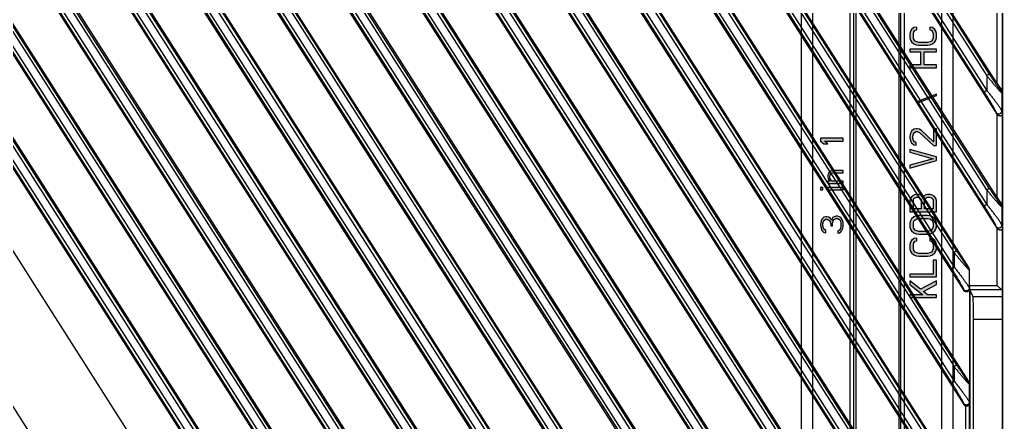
# Model space of a CAD drawing. Header units: millimetres. Extents: x 620 to 19791, y 2539 to 6969.
# Drawn here: x 16897.2 to 17027, y 4684.1 to 4737.3 of the extents above; entities that cross this region are included whole.
import ezdxf

# ---------------------------------------------------------------- set-up
doc = ezdxf.new("R2010")
doc.units = ezdxf.units.MM
doc.layers.add('02___PRT_ALL_AXES', color=7, linetype='Continuous')

# ---------------------------------------------------------------- blocks, each defined once
blk = doc.blocks.new('DTGFH')
at = {"color": 7, "linetype": 'Continuous'}
for p, q in [((9220.65, 4440.5), (9400.31, 4158.48)), ((9400.35, 4162.52), (9223.26, 4440.5)), ((9230.25, 4440.5), (9400.31, 4173.56)), ((9400.35, 4177.6), (9232.86, 4440.5)), ((9239.86, 4440.5), (9400.31, 4188.63)), ((9396.21, 4199.16), (9242.46, 4440.5)), ((9249.46, 4440.5), (9395.97, 4210.53)), ((9396.21, 4214.24), (9252.07, 4440.5)), ((9259.06, 4440.5), (9395.97, 4225.61)), ((9326.29, 4440.5), (9395.97, 4331.13)), ((9396.64, 4334.17), (9328.9, 4440.5)), ((9335.9, 4440.5), (9400.31, 4339.38)), ((9400.35, 4343.42), (9338.5, 4440.5)), ((9401.05, 4441.2), (9401.05, 4103.7)), ((9399, 4161.64), (9222.2, 4439.15)), ((9399, 4163.55), (9223.42, 4439.15)), ((9399.33, 4163.77), (9223.76, 4439.36)), ((9399, 4176.71), (9231.81, 4439.15)), ((9399, 4178.63), (9233.03, 4439.15)), ((9399.33, 4178.84), (9233.36, 4439.36)), ((9399, 4191.79), (9241.41, 4439.15)), ((9399, 4193.7), (9242.63, 4439.15)), ((9399.33, 4193.92), (9242.97, 4439.36)), ((9251.01, 4439.15), (9394.69, 4213.63)), ((9252.23, 4439.15), (9394.69, 4215.54)), ((9252.57, 4439.36), (9395.02, 4215.76)), ((9260.62, 4439.15), (9394.69, 4228.7)), ((9261.84, 4439.15), (9394.69, 4230.62)), ((9262.17, 4439.36), (9395.02, 4230.83)), ((9327.85, 4439.15), (9394.69, 4334.23)), ((9329.07, 4439.15), (9394.69, 4336.15)), ((9329.4, 4439.36), (9395.02, 4336.36)), ((9399, 4342.54), (9337.45, 4439.15)), ((9399, 4344.46), (9338.67, 4439.15)), ((9399.33, 4344.67), (9339.01, 4439.36)), ((9398.66, 4161.42), (9221.87, 4438.93)), ((9398.66, 4176.5), (9231.47, 4438.93)), ((9398.66, 4191.57), (9241.07, 4438.93)), ((9250.68, 4438.93), (9394.35, 4213.41)), ((9260.28, 4438.93), (9394.35, 4228.49)), ((9327.51, 4438.93), (9394.35, 4334.02)), ((9398.66, 4342.33), (9337.11, 4438.93)), ((9382.48, 4139.99), (9194.34, 4435.31)), ((9206.7, 4436.37), (9398.65, 4135.07)), ((9213.76, 4436.24), (9400.31, 4143.4)), ((9400.35, 4147.44), (9216.29, 4436.37)), ((9396.21, 4229.31), (9264.31, 4436.37)), ((9271.38, 4436.24), (9397.18, 4238.78)), ((9399.7, 4238.91), (9273.91, 4436.37)), ((9280.99, 4436.24), (9400.31, 4248.93)), ((9400.35, 4252.97), (9283.51, 4436.37)), ((9290.59, 4436.24), (9400.31, 4264.01)), ((9400.35, 4268.05), (9293.12, 4436.37)), ((9300.19, 4436.24), (9400.31, 4279.08)), ((9400.35, 4283.12), (9302.72, 4436.37)), ((9309.8, 4436.24), (9395.97, 4300.98)), ((9396.21, 4304.69), (9312.33, 4436.37)), ((9319.4, 4436.24), (9395.97, 4316.06)), ((9396.64, 4319.1), (9322.52, 4435.44)), ((9398.66, 4146.35), (9215.01, 4434.63)), ((9399, 4146.56), (9215.34, 4434.84)), ((9399, 4148.48), (9216.56, 4434.84)), ((9399.33, 4148.69), (9216.9, 4435.05)), ((9272.63, 4434.63), (9396.55, 4240.12)), ((9272.97, 4434.84), (9396.88, 4240.33)), ((9398.1, 4240.33), (9274.19, 4434.84)), ((9398.44, 4240.54), (9274.52, 4435.05)), ((9398.66, 4251.87), (9282.24, 4434.63)), ((9399, 4252.09), (9282.57, 4434.84)), ((9399, 4254), (9283.79, 4434.84)), ((9399.33, 4254.22), (9284.13, 4435.05)), ((9398.66, 4266.95), (9291.84, 4434.63)), ((9399, 4267.16), (9292.18, 4434.84)), ((9399, 4269.08), (9293.4, 4434.84)), ((9399.33, 4269.29), (9293.73, 4435.05)), ((9398.66, 4282.02), (9301.44, 4434.63)), ((9399, 4282.24), (9301.78, 4434.84)), ((9399, 4284.16), (9303, 4434.84)), ((9399.33, 4284.37), (9303.34, 4435.05)), ((9311.05, 4434.63), (9394.35, 4303.86)), ((9311.38, 4434.84), (9394.69, 4304.08)), ((9312.6, 4434.84), (9394.69, 4306)), ((9312.94, 4435.05), (9395.02, 4306.21)), ((9320.65, 4434.63), (9394.35, 4318.94)), ((9320.99, 4434.84), (9394.69, 4319.15)), ((9322.21, 4434.84), (9394.69, 4321.07)), ((9322.54, 4435.05), (9395.02, 4321.28)), ((9398.66, 4357.4), (9365.28, 4409.8)), ((9365.31, 4409.4), (9400.31, 4354.46)), ((9399, 4357.62), (9365.62, 4410.01)), ((9367.57, 4408.86), (9399, 4359.53)), ((9367.91, 4409.07), (9399.33, 4359.75)), ((9400.35, 4358.5), (9368.29, 4408.83)), ((9400.35, 4358.5), (9400.35, 4369.49)), ((9399.33, 4359.75), (9399, 4359.53)), ((9399, 4359.53), (9399, 4357.62)), ((9398.66, 4357.4), (9399, 4357.62)), ((9401.04, 4357.51), (9400.93, 4357.48)), ((9400.99, 4357.27), (9401.05, 4357.29)), ((9400.99, 4357.27), (9400.99, 4354.88)), ((9401.05, 4354.67), (9400.99, 4354.88)), ((9400.31, 4354.46), (9400.25, 4354.66)), ((9400.35, 4343.42), (9400.35, 4354.41)), ((9399, 4344.46), (9399.33, 4344.67)), ((9399, 4344.46), (9399, 4342.54)), ((9398.66, 4342.33), (9399, 4342.54)), ((9401.04, 4342.44), (9400.93, 4342.41)), ((9401.05, 4342.21), (9400.99, 4342.19)), ((9400.99, 4342.19), (9400.99, 4339.8)), ((9400.31, 4339.38), (9400.25, 4339.59)), ((9400.35, 4331.78), (9400.35, 4339.34)), ((9401.05, 4339.6), (9400.99, 4339.8)), ((9395.02, 4336.36), (9394.69, 4336.15)), ((9394.69, 4336.15), (9394.69, 4334.23)), ((9394.69, 4334.23), (9394.35, 4334.02)), ((9396.62, 4334.1), (9396.64, 4334.17)), ((9396.69, 4333.89), (9396.7, 4333.96)), ((9396.7, 4331.78), (9396.7, 4333.96)), ((9396.69, 4333.89), (9396.69, 4331.47)), ((9396.69, 4331.47), (9396.7, 4331.35)), ((9396.7, 4331.78), (9400.35, 4331.78)), ((9396.7, 4331.35), (9396.7, 4331.3)), ((9395.95, 4331.25), (9395.97, 4331.13)), ((9396.7, 4331.3), (9396.7, 4318.88)), ((9396.71, 4331.28), (9401.01, 4331.28)), ((9397.18, 4330.35), (9396.71, 4331.28)), ((9396.8, 4291.8), (9396.8, 4331.1)), ((9397.18, 4330.35), (9401.05, 4330.35)), ((9397.25, 4327.35), (9401.05, 4327.35)), ((9397.25, 4295.55), (9397.25, 4327.35)), ((9395.02, 4321.28), (9394.69, 4321.07)), ((9394.69, 4321.07), (9394.69, 4319.15)), ((9394.69, 4319.15), (9394.35, 4318.94)), ((9396.62, 4319.03), (9396.64, 4319.1)), ((9396.69, 4318.81), (9396.7, 4318.88)), ((9396.69, 4318.81), (9396.69, 4316.39)), ((9395.95, 4316.18), (9395.97, 4316.06)), ((9396.21, 4304.69), (9396.21, 4315.88)), ((9396.69, 4316.39), (9396.71, 4316.18)), ((9396.71, 4303.86), (9396.71, 4316.18))]:
    blk.add_line(p, q, dxfattribs=at)
for centre, radius, start, end in [((9400.59, 4357.27), 0.402, 0.1282, 32.3718), ((9400.59, 4342.19), 0.402, 0.1282, 32.3718), ((9396.29, 4333.89), 0.396, 0.208, 32.9741), ((9396.29, 4318.81), 0.396, 0.208, 32.9741)]:
    blk.add_arc(centre, radius, start, end, dxfattribs=at)
for centre, major_axis, ratio, start_param, end_param in [((9400.35, 4358.61), (-0.7, 1.1), 0.046753, -4.638574, -3.259594), ((9400.65, 4354.68), (-0.117, 0.402), 0.954439, -4.415997, -4.276035), ((9400.35, 4343.54), (-0.7, 1.1), 0.046753, -4.638574, -3.259594), ((9400.65, 4339.61), (-0.117, 0.402), 0.954439, -4.415997, -4.276035), ((9396.3, 4333.95), (0.085, 0.394), 0.992337, -1.357318, -0.787827), ((9396.71, 4331.78), (0, 0.5), 0.026186, -4.712389, -3.193953), ((9397.17, 4327.35), (0, 3), 0.026186, -1.570796, -0.05236), ((9400.35, 4331.26), (0.7, 0), 0.052408, 0, 0.329), ((9396.3, 4318.88), (0.085, 0.394), 0.992337, -1.357318, -0.787827), ((9396.3, 4316.28), (-0.052, 0.405), 0.97951, -4.264838, -3.490965)]:
    blk.add_ellipse(centre, major_axis=major_axis, ratio=ratio, start_param=start_param, end_param=end_param, dxfattribs=at)
for points, knots in [([(9399, 4359.53), (9399.1, 4359.41), (9399.25, 4359.22), (9399.45, 4358.97), (9399.6, 4358.79), (9399.75, 4358.61), (9399.9, 4358.43), (9400.04, 4358.26), (9400.19, 4358.09), (9400.32, 4357.93), (9400.46, 4357.78), (9400.56, 4357.66), (9400.65, 4357.57), (9400.7, 4357.51), (9400.76, 4357.46), (9400.81, 4357.41), (9400.85, 4357.37), (9400.89, 4357.33), (9400.92, 4357.31), (9400.94, 4357.29), (9400.95, 4357.28), (9400.96, 4357.27), (9400.97, 4357.27), (9400.98, 4357.27), (9400.99, 4357.27), (9400.99, 4357.27)], [0, 0, 0, 0, 0.159125, 0.238223, 0.316727, 0.394381, 0.470878, 0.545834, 0.61877, 0.689065, 0.755896, 0.818173, 0.847169, 0.874456, 0.899785, 0.922889, 0.943475, 0.96125, 0.975933, 0.982041, 0.987297, 0.991693, 0.995234, 0.997964, 1, 1, 1, 1]), ([(9399.33, 4359.75), (9399.41, 4359.63), (9399.52, 4359.45), (9399.68, 4359.21), (9399.79, 4359.04), (9399.91, 4358.86), (9400.02, 4358.69), (9400.14, 4358.52), (9400.25, 4358.35), (9400.36, 4358.2), (9400.47, 4358.04), (9400.55, 4357.92), (9400.62, 4357.83), (9400.67, 4357.76), (9400.72, 4357.7), (9400.76, 4357.65), (9400.8, 4357.6), (9400.83, 4357.56), (9400.85, 4357.54), (9400.87, 4357.52), (9400.88, 4357.51), (9400.89, 4357.5), (9400.9, 4357.49), (9400.91, 4357.49), (9400.92, 4357.48), (9400.92, 4357.48), (9400.93, 4357.48), (9400.93, 4357.48)], [0, 0, 0, 0, 0.153079, 0.229318, 0.305164, 0.380451, 0.454965, 0.528436, 0.600519, 0.670738, 0.738434, 0.802663, 0.833068, 0.862042, 0.889307, 0.914531, 0.937321, 0.957232, 0.96596, 0.973791, 0.980669, 0.986547, 0.991394, 0.995199, 0.996723, 0.998012, 1, 1, 1, 1]), ([(9400.25, 4354.66), (9400.25, 4354.67), (9400.25, 4354.68), (9400.24, 4354.71), (9400.22, 4354.75), (9400.2, 4354.81), (9400.17, 4354.87), (9400.13, 4354.93), (9400.08, 4355.03), (9400.01, 4355.16), (9399.92, 4355.33), (9399.82, 4355.5), (9399.72, 4355.68), (9399.61, 4355.86), (9399.5, 4356.05), (9399.34, 4356.31), (9399.15, 4356.63), (9398.91, 4357.01), (9398.74, 4357.27), (9398.66, 4357.4)], [0, 0, 0, 0, 0.005901, 0.012735, 0.028952, 0.048163, 0.069902, 0.093761, 0.1194, 0.174923, 0.234768, 0.297789, 0.363198, 0.430435, 0.499095, 0.568871, 0.710853, 0.85493, 1, 1, 1, 1]), ([(9400.99, 4354.88), (9400.99, 4354.88), (9400.98, 4354.89), (9400.97, 4354.92), (9400.95, 4354.96), (9400.92, 4355.01), (9400.89, 4355.06), (9400.85, 4355.12), (9400.79, 4355.22), (9400.71, 4355.34), (9400.6, 4355.5), (9400.48, 4355.67), (9400.35, 4355.85), (9400.21, 4356.04), (9400.07, 4356.23), (9399.88, 4356.49), (9399.62, 4356.82), (9399.31, 4357.22), (9399.1, 4357.48), (9399, 4357.62)], [0, 0, 0, 0, 0.00509, 0.010986, 0.025069, 0.041978, 0.061422, 0.083117, 0.106791, 0.15915, 0.216898, 0.278823, 0.34401, 0.411766, 0.481566, 0.552988, 0.699417, 0.848964, 1, 1, 1, 1]), ([(9401.05, 4357.52), (9401.05, 4357.51), (9401.05, 4357.51), (9401.05, 4357.51), (9401.05, 4357.51), (9401.05, 4357.51), (9401.04, 4357.51), (9401.04, 4357.51), (9401.04, 4357.51), (9401.04, 4357.51), (9401.04, 4357.51)], [0, 0, 0, 0, 0.134296, 0.239838, 0.325336, 0.408088, 0.50825, 0.637794, 0.80127, 1, 1, 1, 1]), ([(9400.25, 4354.66), (9400.27, 4354.65), (9400.29, 4354.61), (9400.34, 4354.57), (9400.39, 4354.54), (9400.45, 4354.51), (9400.51, 4354.5), (9400.57, 4354.49), (9400.64, 4354.5), (9400.7, 4354.51), (9400.76, 4354.53), (9400.81, 4354.56), (9400.86, 4354.6), (9400.91, 4354.65), (9400.94, 4354.7), (9400.97, 4354.76), (9400.98, 4354.82), (9400.99, 4354.86), (9400.99, 4354.88)], [0, 0, 0, 0, 0.061114, 0.122614, 0.184534, 0.246921, 0.309743, 0.372937, 0.436398, 0.5, 0.563602, 0.627063, 0.690257, 0.753079, 0.815466, 0.877386, 0.938886, 1, 1, 1, 1]), ([(9400.35, 4354.41), (9400.36, 4354.39), (9400.4, 4354.36), (9400.46, 4354.32), (9400.52, 4354.28), (9400.58, 4354.26), (9400.65, 4354.25), (9400.71, 4354.24), (9400.77, 4354.24), (9400.83, 4354.24), (9400.87, 4354.25), (9400.9, 4354.26), (9400.93, 4354.26), (9400.95, 4354.27), (9400.98, 4354.28), (9400.99, 4354.28), (9401, 4354.28), (9401.02, 4354.29), (9401.03, 4354.29), (9401.03, 4354.28), (9401.04, 4354.28), (9401.05, 4354.27), (9401.05, 4354.26), (9401.05, 4354.25), (9401.05, 4354.24)], [0, 0, 0, 0, 0.092092, 0.18383, 0.274482, 0.363041, 0.448376, 0.529457, 0.605459, 0.675766, 0.739913, 0.769539, 0.797439, 0.847676, 0.869774, 0.889641, 0.907107, 0.922074, 0.934647, 0.945489, 0.956057, 0.968087, 0.982675, 1, 1, 1, 1]), ([(9400.99, 4342.19), (9400.99, 4342.19), (9400.98, 4342.19), (9400.97, 4342.19), (9400.96, 4342.2), (9400.95, 4342.21), (9400.94, 4342.22), (9400.92, 4342.23), (9400.89, 4342.26), (9400.85, 4342.29), (9400.81, 4342.33), (9400.76, 4342.38), (9400.7, 4342.44), (9400.65, 4342.5), (9400.56, 4342.59), (9400.46, 4342.7), (9400.32, 4342.85), (9400.19, 4343.01), (9400.04, 4343.18), (9399.9, 4343.35), (9399.75, 4343.53), (9399.6, 4343.71), (9399.45, 4343.9), (9399.25, 4344.14), (9399.1, 4344.33), (9399, 4344.46)], [0, 0, 0, 0, 0.002036, 0.004765, 0.008306, 0.012701, 0.017956, 0.024063, 0.038745, 0.05652, 0.077106, 0.100208, 0.125538, 0.152825, 0.181822, 0.244102, 0.310933, 0.381227, 0.454167, 0.529124, 0.605619, 0.683271, 0.76177, 0.840872, 1, 1, 1, 1]), ([(9400.93, 4342.41), (9400.93, 4342.41), (9400.92, 4342.41), (9400.92, 4342.41), (9400.91, 4342.41), (9400.9, 4342.42), (9400.89, 4342.42), (9400.88, 4342.43), (9400.87, 4342.45), (9400.85, 4342.46), (9400.83, 4342.49), (9400.8, 4342.52), (9400.76, 4342.57), (9400.72, 4342.63), (9400.67, 4342.69), (9400.62, 4342.75), (9400.55, 4342.84), (9400.47, 4342.97), (9400.36, 4343.12), (9400.25, 4343.28), (9400.14, 4343.44), (9400.02, 4343.61), (9399.91, 4343.79), (9399.79, 4343.96), (9399.68, 4344.14), (9399.52, 4344.37), (9399.41, 4344.55), (9399.33, 4344.67)], [0, 0, 0, 0, 0.001988, 0.003277, 0.004801, 0.008605, 0.013451, 0.019328, 0.026206, 0.034036, 0.042764, 0.062675, 0.085465, 0.110691, 0.137955, 0.166932, 0.197336, 0.261568, 0.329268, 0.399486, 0.471568, 0.545042, 0.619552, 0.694837, 0.77068, 0.84692, 1, 1, 1, 1]), ([(9400.25, 4339.59), (9400.25, 4339.59), (9400.25, 4339.61), (9400.24, 4339.63), (9400.22, 4339.68), (9400.2, 4339.73), (9400.17, 4339.79), (9400.13, 4339.86), (9400.08, 4339.96), (9400.01, 4340.09), (9399.92, 4340.25), (9399.82, 4340.43), (9399.72, 4340.61), (9399.61, 4340.79), (9399.5, 4340.98), (9399.34, 4341.23), (9399.15, 4341.55), (9398.91, 4341.94), (9398.74, 4342.2), (9398.66, 4342.33)], [0, 0, 0, 0, 0.005901, 0.012735, 0.028952, 0.048163, 0.069902, 0.093761, 0.1194, 0.174923, 0.234768, 0.297789, 0.363198, 0.430435, 0.499095, 0.568871, 0.710853, 0.85493, 1, 1, 1, 1]), ([(9400.99, 4339.8), (9400.99, 4339.81), (9400.98, 4339.82), (9400.97, 4339.84), (9400.95, 4339.88), (9400.92, 4339.93), (9400.89, 4339.99), (9400.85, 4340.05), (9400.79, 4340.14), (9400.71, 4340.27), (9400.6, 4340.43), (9400.48, 4340.6), (9400.35, 4340.78), (9400.21, 4340.96), (9400.07, 4341.15), (9399.88, 4341.41), (9399.62, 4341.74), (9399.31, 4342.14), (9399.1, 4342.41), (9399, 4342.54)], [0, 0, 0, 0, 0.00509, 0.010986, 0.025069, 0.041978, 0.061422, 0.083117, 0.106791, 0.15915, 0.216898, 0.278823, 0.34401, 0.411766, 0.481566, 0.552988, 0.699417, 0.848964, 1, 1, 1, 1]), ([(9401.05, 4342.44), (9401.05, 4342.44), (9401.05, 4342.44), (9401.05, 4342.44), (9401.05, 4342.43), (9401.05, 4342.43), (9401.04, 4342.43), (9401.04, 4342.43), (9401.04, 4342.44), (9401.04, 4342.44), (9401.04, 4342.44)], [0, 0, 0, 0, 0.134296, 0.239838, 0.325336, 0.408088, 0.50825, 0.637794, 0.80127, 1, 1, 1, 1]), ([(9400.25, 4339.59), (9400.27, 4339.57), (9400.29, 4339.54), (9400.34, 4339.5), (9400.39, 4339.46), (9400.45, 4339.44), (9400.51, 4339.42), (9400.57, 4339.42), (9400.64, 4339.42), (9400.7, 4339.43), (9400.76, 4339.46), (9400.81, 4339.49), (9400.86, 4339.53), (9400.91, 4339.57), (9400.94, 4339.62), (9400.97, 4339.68), (9400.98, 4339.74), (9400.99, 4339.78), (9400.99, 4339.8)], [0, 0, 0, 0, 0.061114, 0.122614, 0.184534, 0.246921, 0.309743, 0.372937, 0.436398, 0.5, 0.563602, 0.627063, 0.690257, 0.753079, 0.815466, 0.877386, 0.938886, 1, 1, 1, 1]), ([(9400.35, 4339.34), (9400.36, 4339.32), (9400.4, 4339.28), (9400.46, 4339.24), (9400.52, 4339.21), (9400.58, 4339.19), (9400.65, 4339.17), (9400.71, 4339.16), (9400.77, 4339.16), (9400.83, 4339.17), (9400.87, 4339.17), (9400.9, 4339.18), (9400.93, 4339.19), (9400.95, 4339.19), (9400.98, 4339.2), (9400.99, 4339.21), (9401, 4339.21), (9401.02, 4339.21), (9401.03, 4339.21), (9401.03, 4339.21), (9401.04, 4339.2), (9401.05, 4339.19), (9401.05, 4339.18), (9401.05, 4339.17), (9401.05, 4339.17)], [0, 0, 0, 0, 0.092092, 0.18383, 0.274482, 0.363041, 0.448376, 0.529457, 0.605459, 0.675766, 0.739913, 0.769539, 0.797439, 0.847676, 0.869774, 0.889641, 0.907107, 0.922074, 0.934647, 0.945489, 0.956057, 0.968087, 0.982675, 1, 1, 1, 1]), ([(9394.69, 4336.15), (9394.79, 4336.02), (9395, 4335.76), (9395.26, 4335.44), (9395.46, 4335.19), (9395.61, 4335.01), (9395.76, 4334.83), (9395.91, 4334.66), (9396.03, 4334.53), (9396.12, 4334.42), (9396.19, 4334.35), (9396.26, 4334.27), (9396.32, 4334.21), (9396.38, 4334.14), (9396.43, 4334.09), (9396.49, 4334.03), (9396.53, 4333.99), (9396.57, 4333.95), (9396.61, 4333.92), (9396.63, 4333.91), (9396.64, 4333.9), (9396.65, 4333.89), (9396.66, 4333.88), (9396.67, 4333.88), (9396.68, 4333.88), (9396.68, 4333.88), (9396.68, 4333.88), (9396.69, 4333.88), (9396.69, 4333.89), (9396.69, 4333.89)], [0, 0, 0, 0, 0.163599, 0.325517, 0.405208, 0.483611, 0.560291, 0.634699, 0.706102, 0.740385, 0.773533, 0.805367, 0.835691, 0.864271, 0.890851, 0.915138, 0.936821, 0.955575, 0.97109, 0.977548, 0.983108, 0.987753, 0.991491, 0.994362, 0.995508, 0.996494, 0.997369, 0.998198, 1, 1, 1, 1]), ([(9395.02, 4336.36), (9395.1, 4336.24), (9395.22, 4336.05), (9395.38, 4335.81), (9395.5, 4335.63), (9395.61, 4335.45), (9395.73, 4335.27), (9395.85, 4335.1), (9395.97, 4334.93), (9396.06, 4334.79), (9396.14, 4334.69), (9396.19, 4334.61), (9396.24, 4334.54), (9396.3, 4334.47), (9396.35, 4334.4), (9396.39, 4334.34), (9396.44, 4334.28), (9396.48, 4334.23), (9396.52, 4334.18), (9396.55, 4334.15), (9396.57, 4334.13), (9396.58, 4334.12), (9396.59, 4334.11), (9396.6, 4334.1), (9396.61, 4334.1), (9396.61, 4334.1), (9396.62, 4334.1), (9396.62, 4334.1), (9396.62, 4334.1), (9396.62, 4334.1), (9396.62, 4334.1), (9396.62, 4334.1)], [0, 0, 0, 0, 0.15694, 0.235083, 0.312792, 0.389889, 0.466133, 0.541222, 0.614757, 0.686184, 0.720877, 0.754726, 0.78758, 0.819246, 0.849499, 0.878053, 0.90457, 0.928641, 0.949798, 0.96753, 0.974953, 0.981338, 0.986644, 0.990849, 0.993984, 0.99519, 0.9962, 0.997085, 0.997946, 0.99889, 1, 1, 1, 1]), ([(9394.35, 4334.02), (9394.44, 4333.88), (9394.6, 4333.62), (9394.81, 4333.28), (9394.97, 4333.02), (9395.09, 4332.82), (9395.21, 4332.63), (9395.32, 4332.44), (9395.43, 4332.25), (9395.54, 4332.07), (9395.64, 4331.89), (9395.71, 4331.75), (9395.77, 4331.64), (9395.81, 4331.57), (9395.85, 4331.5), (9395.88, 4331.43), (9395.91, 4331.38), (9395.93, 4331.33), (9395.94, 4331.3), (9395.94, 4331.28), (9395.95, 4331.27), (9395.95, 4331.26), (9395.95, 4331.25)], [0, 0, 0, 0, 0.147854, 0.294636, 0.367264, 0.439153, 0.510088, 0.579799, 0.647935, 0.714028, 0.777425, 0.83718, 0.86528, 0.891898, 0.916748, 0.939475, 0.959663, 0.976821, 0.984101, 0.990427, 0.995741, 1, 1, 1, 1]), ([(9394.69, 4334.23), (9394.8, 4334.09), (9395.01, 4333.82), (9395.28, 4333.47), (9395.49, 4333.2), (9395.64, 4333), (9395.79, 4332.8), (9395.94, 4332.61), (9396.07, 4332.42), (9396.2, 4332.23), (9396.33, 4332.06), (9396.42, 4331.93), (9396.49, 4331.82), (9396.53, 4331.75), (9396.57, 4331.69), (9396.61, 4331.63), (9396.64, 4331.58), (9396.66, 4331.54), (9396.67, 4331.51), (9396.68, 4331.49), (9396.68, 4331.48), (9396.69, 4331.47), (9396.69, 4331.47)], [0, 0, 0, 0, 0.154445, 0.30727, 0.382534, 0.456692, 0.529432, 0.600377, 0.669045, 0.734822, 0.796897, 0.854183, 0.880595, 0.905226, 0.927827, 0.94811, 0.965769, 0.980485, 0.986646, 0.991965, 0.996419, 1, 1, 1, 1]), ([(9396.69, 4331.47), (9396.69, 4331.44), (9396.68, 4331.4), (9396.67, 4331.34), (9396.64, 4331.28), (9396.61, 4331.23), (9396.56, 4331.18), (9396.51, 4331.14), (9396.46, 4331.11), (9396.4, 4331.09), (9396.34, 4331.08), (9396.27, 4331.07), (9396.21, 4331.08), (9396.15, 4331.1), (9396.09, 4331.12), (9396.04, 4331.16), (9395.99, 4331.2), (9395.96, 4331.23), (9395.95, 4331.25)], [0, 0, 0, 0, 0.061771, 0.123674, 0.185724, 0.247974, 0.310429, 0.373081, 0.435901, 0.498841, 0.561846, 0.62485, 0.687789, 0.750605, 0.813254, 0.8757, 0.937956, 1, 1, 1, 1]), ([(9400.35, 4331.78), (9400.38, 4331.75), (9400.45, 4331.69), (9400.54, 4331.61), (9400.63, 4331.54), (9400.73, 4331.46), (9400.8, 4331.41), (9400.85, 4331.36), (9400.89, 4331.34), (9400.93, 4331.31), (9400.95, 4331.3), (9400.97, 4331.29), (9400.99, 4331.28), (9401, 4331.28), (9401.01, 4331.28), (9401.01, 4331.28)], [0, 0, 0, 0, 0.15268, 0.303625, 0.450751, 0.591571, 0.722639, 0.783067, 0.839077, 0.889751, 0.934068, 0.953529, 0.971042, 0.986537, 1, 1, 1, 1]), ([(9396.7, 4331.3), (9396.7, 4331.29), (9396.69, 4331.27), (9396.69, 4331.24), (9396.68, 4331.21), (9396.67, 4331.18), (9396.65, 4331.16), (9396.64, 4331.13), (9396.62, 4331.1), (9396.59, 4331.07), (9396.56, 4331.04), (9396.51, 4331), (9396.45, 4330.97), (9396.39, 4330.96), (9396.33, 4330.95), (9396.27, 4330.95), (9396.21, 4330.96), (9396.15, 4330.98), (9396.1, 4331), (9396.05, 4331.04), (9396, 4331.08), (9395.98, 4331.12), (9395.97, 4331.13)], [0, 0, 0, 0, 0.031228, 0.062521, 0.093849, 0.125129, 0.15636, 0.187602, 0.218877, 0.25016, 0.312643, 0.375129, 0.437617, 0.500102, 0.562588, 0.625073, 0.68756, 0.750046, 0.812535, 0.875018, 0.937518, 1, 1, 1, 1]), ([(9394.69, 4321.07), (9394.79, 4320.94), (9395, 4320.68), (9395.26, 4320.37), (9395.46, 4320.12), (9395.61, 4319.94), (9395.76, 4319.76), (9395.91, 4319.59), (9396.03, 4319.45), (9396.12, 4319.34), (9396.19, 4319.27), (9396.26, 4319.2), (9396.32, 4319.13), (9396.38, 4319.07), (9396.43, 4319.01), (9396.49, 4318.96), (9396.53, 4318.91), (9396.57, 4318.87), (9396.61, 4318.85), (9396.63, 4318.83), (9396.64, 4318.82), (9396.65, 4318.81), (9396.66, 4318.81), (9396.67, 4318.81), (9396.68, 4318.81), (9396.68, 4318.81), (9396.68, 4318.81), (9396.69, 4318.81), (9396.69, 4318.81), (9396.69, 4318.81)], [0, 0, 0, 0, 0.163599, 0.325517, 0.405208, 0.483611, 0.560291, 0.634699, 0.706102, 0.740385, 0.773533, 0.805367, 0.835691, 0.864271, 0.890851, 0.915138, 0.936821, 0.955575, 0.97109, 0.977548, 0.983108, 0.987753, 0.991491, 0.994362, 0.995508, 0.996494, 0.997369, 0.998198, 1, 1, 1, 1]), ([(9395.02, 4321.28), (9395.1, 4321.16), (9395.22, 4320.98), (9395.38, 4320.73), (9395.5, 4320.55), (9395.61, 4320.37), (9395.73, 4320.2), (9395.85, 4320.02), (9395.97, 4319.86), (9396.06, 4319.72), (9396.14, 4319.61), (9396.19, 4319.54), (9396.24, 4319.46), (9396.3, 4319.39), (9396.35, 4319.32), (9396.39, 4319.26), (9396.44, 4319.2), (9396.48, 4319.15), (9396.52, 4319.11), (9396.55, 4319.07), (9396.57, 4319.05), (9396.58, 4319.04), (9396.59, 4319.03), (9396.6, 4319.02), (9396.61, 4319.02), (9396.61, 4319.02), (9396.62, 4319.02), (9396.62, 4319.02), (9396.62, 4319.02), (9396.62, 4319.02), (9396.62, 4319.03), (9396.62, 4319.03)], [0, 0, 0, 0, 0.15694, 0.235083, 0.312792, 0.389889, 0.466133, 0.541222, 0.614757, 0.686184, 0.720877, 0.754726, 0.78758, 0.819246, 0.849499, 0.878053, 0.90457, 0.928641, 0.949798, 0.96753, 0.974953, 0.981338, 0.986644, 0.990849, 0.993984, 0.99519, 0.9962, 0.997085, 0.997946, 0.99889, 1, 1, 1, 1]), ([(9394.35, 4318.94), (9394.44, 4318.81), (9394.6, 4318.54), (9394.81, 4318.21), (9394.97, 4317.94), (9395.09, 4317.75), (9395.21, 4317.55), (9395.32, 4317.36), (9395.43, 4317.18), (9395.54, 4316.99), (9395.64, 4316.82), (9395.71, 4316.68), (9395.77, 4316.57), (9395.81, 4316.49), (9395.85, 4316.42), (9395.88, 4316.36), (9395.91, 4316.3), (9395.93, 4316.26), (9395.94, 4316.23), (9395.94, 4316.21), (9395.95, 4316.19), (9395.95, 4316.18), (9395.95, 4316.18)], [0, 0, 0, 0, 0.147854, 0.294636, 0.367264, 0.439153, 0.510088, 0.579799, 0.647935, 0.714028, 0.777425, 0.83718, 0.86528, 0.891898, 0.916748, 0.939475, 0.959663, 0.976821, 0.984101, 0.990427, 0.995741, 1, 1, 1, 1]), ([(9394.69, 4319.15), (9394.8, 4319.02), (9395.01, 4318.74), (9395.28, 4318.4), (9395.49, 4318.12), (9395.64, 4317.92), (9395.79, 4317.72), (9395.94, 4317.53), (9396.07, 4317.34), (9396.2, 4317.16), (9396.33, 4316.99), (9396.42, 4316.85), (9396.49, 4316.75), (9396.53, 4316.68), (9396.57, 4316.61), (9396.61, 4316.55), (9396.64, 4316.5), (9396.66, 4316.46), (9396.67, 4316.43), (9396.68, 4316.42), (9396.68, 4316.4), (9396.69, 4316.39), (9396.69, 4316.39)], [0, 0, 0, 0, 0.154445, 0.30727, 0.382534, 0.456692, 0.529432, 0.600377, 0.669045, 0.734822, 0.796897, 0.854183, 0.880595, 0.905226, 0.927827, 0.94811, 0.965769, 0.980485, 0.986646, 0.991965, 0.996419, 1, 1, 1, 1]), ([(9396.69, 4316.39), (9396.69, 4316.37), (9396.68, 4316.33), (9396.67, 4316.27), (9396.64, 4316.21), (9396.61, 4316.15), (9396.56, 4316.11), (9396.51, 4316.07), (9396.46, 4316.04), (9396.4, 4316.01), (9396.34, 4316), (9396.27, 4316), (9396.21, 4316), (9396.15, 4316.02), (9396.09, 4316.05), (9396.04, 4316.08), (9395.99, 4316.13), (9395.96, 4316.16), (9395.95, 4316.18)], [0, 0, 0, 0, 0.061771, 0.123674, 0.185724, 0.247974, 0.310429, 0.373081, 0.435901, 0.498841, 0.561846, 0.62485, 0.687789, 0.750605, 0.813254, 0.8757, 0.937956, 1, 1, 1, 1]), ([(9396.21, 4315.88), (9396.25, 4315.87), (9396.32, 4315.87), (9396.42, 4315.88), (9396.51, 4315.9), (9396.58, 4315.95), (9396.64, 4316), (9396.68, 4316.05), (9396.71, 4316.12), (9396.71, 4316.16), (9396.71, 4316.18)], [0, 0, 0, 0, 0.160899, 0.314742, 0.456494, 0.584742, 0.700638, 0.806545, 0.905309, 1, 1, 1, 1])]:
    blk.add_open_spline(points, degree=3, knots=knots, dxfattribs=at)
blk = doc.blocks.new('*U116')
blk.add_blockref('DTGFH', (-9101.05, -4276.2))
blk = doc.blocks.new('*U117')
at = {"color": 0, "linetype": 'ByBlock', "lineweight": -2, "transparency": 16777216}
blk.add_blockref('*U116', (2400, 675), dxfattribs=at)
blk = doc.blocks.new('tugj')
at = {"color": 7, "linetype": 'Continuous', "lineweight": 25}
blk.add_line((12305.54, 4868.26), (12305.54, 5107.47), dxfattribs=at)
blk = doc.blocks.new('*U204')
blk.add_blockref('tugj', (-12530.54, -4991.11))
blk = doc.blocks.new('*U205')
at = {"color": 0, "linetype": 'ByBlock', "lineweight": -2, "transparency": 16777216}
blk.add_blockref('*U204', (0, 675), dxfattribs=at)
blk = doc.blocks.new('ryfhgjmb')
at = {"lineweight": 5, "true_color": 0xf26722}
h = blk.add_hatch(color=30, dxfattribs=at)
h.dxf.hatch_style = 1
h.paths.add_polyline_path([(6917, 3339.74), (6916.75, 3339.87), (6916.32, 3339.93), (6916.19, 3339.93), (6915.75, 3339.87), (6915.5, 3339.74), (6915.25, 3339.48), (6915.19, 3339.23), (6915.5, 3339.23), (6915.63, 3339.42), (6915.82, 3339.55), (6916.13, 3339.61), (6916.38, 3339.61), (6916.69, 3339.55), (6916.88, 3339.42), (6917, 3339.23), (6917, 3339.1), (6916.88, 3338.85), (6916.75, 3338.72), (6916.38, 3338.59), (6916.13, 3338.59), (6916.13, 3338.34), (6916.38, 3338.34), (6916.75, 3338.27), (6916.94, 3338.14), (6917.07, 3337.89), (6917.07, 3337.63), (6917, 3337.51), (6916.88, 3337.38), (6916.75, 3337.31), (6916.44, 3337.25), (6916.07, 3337.25), (6915.75, 3337.31), (6915.63, 3337.38), (6915.5, 3337.51), (6915.44, 3337.63), (6915.13, 3337.63), (6915.19, 3337.44), (6915.32, 3337.25), (6915.5, 3337.12), (6915.75, 3337), (6916, 3336.93), (6916.5, 3336.93), (6916.75, 3337), (6917, 3337.12), (6917.19, 3337.25), (6917.32, 3337.44), (6917.38, 3337.63), (6917.38, 3337.89), (6917.32, 3338.14), (6917.19, 3338.34), (6916.88, 3338.46), (6917.13, 3338.65), (6917.25, 3338.85), (6917.32, 3339.1), (6917.32, 3339.23), (6917.25, 3339.48)])
h.paths.add_polyline_path([(6921.19, 3339.93), (6920.88, 3339.93), (6920.88, 3339.61), (6921.19, 3339.61)])
h.paths.add_polyline_path([(6921.19, 3338.97), (6920.88, 3338.97), (6920.88, 3336.93), (6921.19, 3336.93)])
h.paths.add_polyline_path([(6922.13, 3338.53), (6922.32, 3338.65), (6922.57, 3338.72), (6922.82, 3338.65), (6922.94, 3338.59), (6923.07, 3338.46), (6923.13, 3338.14), (6923.13, 3336.93), (6923.44, 3336.93), (6923.44, 3338.14), (6923.38, 3338.46), (6923.32, 3338.65), (6923.19, 3338.78), (6923, 3338.91), (6922.82, 3338.97), (6922.57, 3338.97), (6922.32, 3338.91), (6922.13, 3338.78), (6922, 3338.65), (6922, 3338.97), (6921.69, 3338.97), (6921.69, 3336.93), (6922, 3336.93), (6922, 3338.4)])
h.paths.add_polyline_path([(6927.69, 3339.93), (6927.32, 3339.93), (6926.94, 3339.48), (6926.94, 3338.97), (6927.32, 3339.42), (6927.32, 3336.93), (6927.69, 3336.93)])
h = blk.add_hatch(color=30, dxfattribs=at)
h.dxf.hatch_style = 1
h.paths.add_polyline_path([(6907.43, 3326.34), (6908.36, 3324.63), (6908.86, 3324.63), (6907.74, 3326.72), (6908.86, 3328.13), (6908.36, 3328.13), (6907, 3326.42), (6907, 3328.13), (6906.63, 3328.13), (6906.63, 3324.63), (6907, 3324.63), (6907, 3325.82)])
h.paths.add_polyline_path([(6909.73, 3328.13), (6909.36, 3328.13), (6909.36, 3324.63), (6911.59, 3324.63), (6911.59, 3325.08), (6909.73, 3325.08)])
h.paths.add_polyline_path([(6912.45, 3326.94), (6912.52, 3327.24), (6912.64, 3327.46), (6912.83, 3327.61), (6913.07, 3327.68), (6913.63, 3327.68), (6913.88, 3327.61), (6914.07, 3327.46), (6914.13, 3327.24), (6914.5, 3327.24), (6914.44, 3327.61), (6914.19, 3327.91), (6913.94, 3328.06), (6913.63, 3328.13), (6913.07, 3328.13), (6912.76, 3328.06), (6912.52, 3327.91), (6912.27, 3327.61), (6912.14, 3327.31), (6912.08, 3326.94), (6912.08, 3325.82), (6912.14, 3325.45), (6912.27, 3325.15), (6912.52, 3324.85), (6912.76, 3324.71), (6913.07, 3324.63), (6913.63, 3324.63), (6913.94, 3324.71), (6914.19, 3324.85), (6914.44, 3325.15), (6914.5, 3325.52), (6914.13, 3325.52), (6914.07, 3325.3), (6913.88, 3325.15), (6913.63, 3325.08), (6913.07, 3325.08), (6912.83, 3325.15), (6912.64, 3325.3), (6912.52, 3325.52), (6912.45, 3325.82)])
h.paths.add_polyline_path([(6917.47, 3326.94), (6917.41, 3327.31), (6917.29, 3327.61), (6917.04, 3327.91), (6916.79, 3328.06), (6916.48, 3328.13), (6915.99, 3328.13), (6915.68, 3328.06), (6915.43, 3327.91), (6915.18, 3327.61), (6915.06, 3327.31), (6915, 3326.94), (6915, 3325.82), (6915.06, 3325.45), (6915.18, 3325.15), (6915.43, 3324.85), (6915.68, 3324.71), (6915.99, 3324.63), (6916.48, 3324.63), (6916.79, 3324.71), (6917.04, 3324.85), (6917.29, 3325.15), (6917.41, 3325.45), (6917.47, 3325.82)])
h.paths.add_polyline_path([(6915.37, 3326.94), (6915.43, 3327.24), (6915.55, 3327.46), (6915.74, 3327.61), (6915.99, 3327.68), (6916.48, 3327.68), (6916.73, 3327.61), (6916.92, 3327.46), (6917.04, 3327.24), (6917.1, 3326.94), (6917.1, 3325.82), (6917.04, 3325.52), (6916.92, 3325.3), (6916.73, 3325.15), (6916.48, 3325.08), (6915.99, 3325.08), (6915.74, 3325.15), (6915.55, 3325.3), (6915.43, 3325.52), (6915.37, 3325.82)], flags=16)
h.paths.add_polyline_path([(6920.02, 3326.49), (6920.2, 3326.79), (6920.26, 3327.01), (6920.26, 3327.31), (6920.2, 3327.54), (6920.02, 3327.83), (6919.77, 3328.06), (6919.46, 3328.13), (6917.97, 3328.13), (6917.97, 3324.63), (6919.46, 3324.63), (6919.77, 3324.71), (6920.02, 3324.93), (6920.2, 3325.23), (6920.26, 3325.45), (6920.26, 3325.82), (6920.2, 3326.05), (6920.02, 3326.34), (6919.89, 3326.42)])
h.paths.add_polyline_path([(6918.34, 3326.64), (6918.34, 3327.68), (6919.52, 3327.68), (6919.71, 3327.61), (6919.83, 3327.46), (6919.89, 3327.24), (6919.89, 3327.09), (6919.83, 3326.87), (6919.71, 3326.72), (6919.52, 3326.64)], flags=16)
h.paths.add_polyline_path([(6918.34, 3326.2), (6919.52, 3326.2), (6919.71, 3326.12), (6919.83, 3325.97), (6919.89, 3325.75), (6919.89, 3325.52), (6919.83, 3325.3), (6919.71, 3325.15), (6919.52, 3325.08), (6918.34, 3325.08)], flags=16)
h.paths.add_polyline_path([(6926.21, 3328.13), (6925.84, 3328.13), (6924.97, 3325.08), (6924.11, 3328.13), (6923.73, 3328.13), (6924.73, 3324.63), (6925.22, 3324.63)])
h.paths.add_polyline_path([(6927.39, 3327.68), (6927.7, 3327.76), (6927.95, 3327.76), (6928.26, 3327.68), (6928.44, 3327.54), (6928.57, 3327.31), (6928.57, 3327.16), (6928.44, 3326.87), (6926.71, 3325), (6926.71, 3324.63), (6928.94, 3324.63), (6928.94, 3325), (6927.21, 3325), (6928.75, 3326.64), (6928.88, 3326.87), (6928.94, 3327.16), (6928.94, 3327.31), (6928.88, 3327.61), (6928.63, 3327.91), (6928.38, 3328.06), (6928.01, 3328.13), (6927.76, 3328.13), (6927.33, 3328.06), (6927.08, 3327.91), (6926.83, 3327.61), (6926.77, 3327.31), (6927.08, 3327.31), (6927.21, 3327.54)])
h.paths.add_polyline_path([(6932.6, 3327.01), (6932.41, 3327.01), (6933.34, 3324.63), (6933.53, 3324.63)])
h.paths.add_polyline_path([(6940.53, 3327.46), (6940.72, 3327.61), (6940.96, 3327.68), (6941.52, 3327.68), (6941.77, 3327.61), (6941.96, 3327.46), (6942.02, 3327.24), (6942.39, 3327.24), (6942.33, 3327.61), (6942.08, 3327.91), (6941.83, 3328.06), (6941.52, 3328.13), (6940.96, 3328.13), (6940.65, 3328.06), (6940.41, 3327.91), (6940.16, 3327.61), (6940.03, 3327.31), (6939.97, 3326.94), (6939.97, 3325.82), (6940.03, 3325.45), (6940.16, 3325.15), (6940.41, 3324.85), (6940.65, 3324.71), (6940.96, 3324.63), (6941.52, 3324.63), (6941.83, 3324.71), (6942.08, 3324.85), (6942.33, 3325.15), (6942.39, 3325.52), (6942.02, 3325.52), (6941.96, 3325.3), (6941.77, 3325.15), (6941.52, 3325.08), (6940.96, 3325.08), (6940.72, 3325.15), (6940.53, 3325.3), (6940.41, 3325.52), (6940.34, 3325.82), (6940.34, 3326.94), (6940.41, 3327.24)])
h.paths.add_polyline_path([(6939.48, 3328.13), (6939.11, 3328.13), (6939.11, 3326.72), (6937.37, 3326.72), (6937.37, 3328.13), (6937, 3328.13), (6937, 3324.63), (6937.37, 3324.63), (6937.37, 3326.27), (6939.11, 3326.27), (6939.11, 3324.63), (6939.48, 3324.63)])
h.paths.add_polyline_path([(6946.05, 3327.01), (6945.86, 3327.01), (6946.79, 3324.63), (6946.98, 3324.63)])
h.paths.add_polyline_path([(6953.73, 3328.13), (6953.36, 3328.13), (6953.36, 3324.63), (6955.59, 3324.63), (6955.59, 3325.08), (6953.73, 3325.08)])
h.paths.add_polyline_path([(6952.55, 3327.91), (6952.31, 3328.06), (6952, 3328.13), (6951.44, 3328.13), (6951.13, 3328.06), (6950.88, 3327.91), (6950.63, 3327.61), (6950.51, 3327.31), (6950.45, 3326.94), (6950.45, 3325.82), (6950.51, 3325.45), (6950.63, 3325.15), (6950.88, 3324.85), (6951.13, 3324.71), (6951.44, 3324.63), (6952, 3324.63), (6952.31, 3324.71), (6952.55, 3324.85), (6952.8, 3325.15), (6952.86, 3325.52), (6952.49, 3325.52), (6952.43, 3325.3), (6952.24, 3325.15), (6952, 3325.08), (6951.44, 3325.08), (6951.19, 3325.15), (6951.01, 3325.3), (6950.88, 3325.52), (6950.82, 3325.82), (6950.82, 3326.94), (6950.88, 3327.24), (6951.01, 3327.46), (6951.19, 3327.61), (6951.44, 3327.68), (6952, 3327.68), (6952.24, 3327.61), (6952.43, 3327.46), (6952.49, 3327.24), (6952.86, 3327.24), (6952.8, 3327.61)])
h.paths.add_polyline_path([(6963.9, 3327.91), (6963.65, 3328.06), (6963.21, 3328.13), (6963.09, 3328.13), (6962.66, 3328.06), (6962.41, 3327.91), (6962.16, 3327.61), (6962.1, 3327.31), (6962.41, 3327.31), (6962.53, 3327.54), (6962.72, 3327.68), (6963.03, 3327.76), (6963.28, 3327.76), (6963.59, 3327.68), (6963.77, 3327.54), (6963.9, 3327.31), (6963.9, 3327.16), (6963.77, 3326.87), (6963.65, 3326.72), (6963.28, 3326.57), (6963.03, 3326.57), (6963.03, 3326.27), (6963.28, 3326.27), (6963.65, 3326.2), (6963.83, 3326.05), (6963.96, 3325.75), (6963.96, 3325.45), (6963.9, 3325.3), (6963.77, 3325.15), (6963.65, 3325.08), (6963.34, 3325), (6962.97, 3325), (6962.66, 3325.08), (6962.53, 3325.15), (6962.41, 3325.3), (6962.35, 3325.45), (6962.04, 3325.45), (6962.1, 3325.23), (6962.22, 3325), (6962.41, 3324.85), (6962.66, 3324.71), (6962.91, 3324.63), (6963.4, 3324.63), (6963.65, 3324.71), (6963.9, 3324.85), (6964.08, 3325), (6964.21, 3325.23), (6964.27, 3325.45), (6964.27, 3325.75), (6964.21, 3326.05), (6964.08, 3326.27), (6963.77, 3326.42), (6964.02, 3326.64), (6964.14, 3326.87), (6964.21, 3327.16), (6964.21, 3327.31), (6964.14, 3327.61)])
h.paths.add_polyline_path([(6961.54, 3328.13), (6961.17, 3328.13), (6960.3, 3325.08), (6959.43, 3328.13), (6959.06, 3328.13), (6960.05, 3324.63), (6960.55, 3324.63)])
at = {"color": 30, "linetype": 'Continuous', "true_color": 0xf26722}
for p, q in [((6005.13, 3342.43), (7001.63, 3342.43)), ((6005.13, 3340.93), (7001.63, 3340.93)), ((6915.25, 3339.48), (6915.19, 3339.23)), ((6915.19, 3339.23), (6915.5, 3339.23)), ((6915.5, 3339.74), (6915.25, 3339.48)), ((6915.75, 3339.87), (6915.5, 3339.74)), ((6915.5, 3339.23), (6915.63, 3339.42)), ((6915.63, 3339.42), (6915.82, 3339.55)), ((6916.19, 3339.93), (6915.75, 3339.87)), ((6915.82, 3339.55), (6916.13, 3339.61)), ((6916.13, 3339.61), (6916.38, 3339.61)), ((6916.32, 3339.93), (6916.19, 3339.93)), ((6916.75, 3339.87), (6916.32, 3339.93)), ((6916.38, 3339.61), (6916.69, 3339.55)), ((6916.69, 3339.55), (6916.88, 3339.42)), ((6917, 3339.74), (6916.75, 3339.87)), ((6916.88, 3339.42), (6917, 3339.23)), ((6917, 3339.1), (6916.88, 3338.85)), ((6917.25, 3339.48), (6917, 3339.74)), ((6917, 3339.23), (6917, 3339.1)), ((6917.32, 3339.23), (6917.25, 3339.48)), ((6917.25, 3338.85), (6917.32, 3339.1)), ((6917.32, 3339.1), (6917.32, 3339.23)), ((6921.19, 3339.93), (6920.88, 3339.93)), ((6920.88, 3339.93), (6920.88, 3339.61)), ((6920.88, 3339.61), (6921.19, 3339.61)), ((6921.19, 3339.61), (6921.19, 3339.93)), ((6927.32, 3339.93), (6926.94, 3339.48)), ((6926.94, 3339.48), (6926.94, 3338.97)), ((6926.94, 3338.97), (6927.32, 3339.42)), ((6927.69, 3339.93), (6927.32, 3339.93)), ((6927.32, 3339.42), (6927.32, 3336.93)), ((6927.69, 3336.93), (6927.69, 3339.93)), ((6916.38, 3338.59), (6916.13, 3338.59)), ((6916.13, 3338.59), (6916.13, 3338.34)), ((6916.13, 3338.34), (6916.38, 3338.34)), ((6916.75, 3338.72), (6916.38, 3338.59)), ((6916.38, 3338.34), (6916.75, 3338.27)), ((6916.88, 3338.85), (6916.75, 3338.72)), ((6916.75, 3338.27), (6916.94, 3338.14)), ((6916.88, 3338.46), (6917.13, 3338.65)), ((6917.19, 3338.34), (6916.88, 3338.46)), ((6916.94, 3338.14), (6917.07, 3337.89)), ((6917.07, 3337.89), (6917.07, 3337.63)), ((6917.13, 3338.65), (6917.25, 3338.85)), ((6917.32, 3338.14), (6917.19, 3338.34)), ((6917.38, 3337.89), (6917.32, 3338.14)), ((6917.38, 3337.63), (6917.38, 3337.89)), ((6921.19, 3338.97), (6920.88, 3338.97)), ((6920.88, 3338.97), (6920.88, 3336.93)), ((6921.19, 3336.93), (6921.19, 3338.97)), ((6922, 3338.97), (6921.69, 3338.97)), ((6921.69, 3338.97), (6921.69, 3336.93)), ((6922, 3338.65), (6922, 3338.97)), ((6922.13, 3338.78), (6922, 3338.65)), ((6922, 3338.4), (6922.13, 3338.53)), ((6922, 3336.93), (6922, 3338.4)), ((6922.32, 3338.91), (6922.13, 3338.78)), ((6922.13, 3338.53), (6922.32, 3338.65)), ((6922.57, 3338.97), (6922.32, 3338.91)), ((6922.32, 3338.65), (6922.57, 3338.72)), ((6922.82, 3338.97), (6922.57, 3338.97)), ((6922.57, 3338.72), (6922.82, 3338.65)), ((6923, 3338.91), (6922.82, 3338.97)), ((6922.82, 3338.65), (6922.94, 3338.59)), ((6922.94, 3338.59), (6923.07, 3338.46)), ((6923.19, 3338.78), (6923, 3338.91)), ((6923.07, 3338.46), (6923.13, 3338.14)), ((6923.13, 3338.14), (6923.13, 3336.93)), ((6923.32, 3338.65), (6923.19, 3338.78)), ((6923.38, 3338.46), (6923.32, 3338.65)), ((6923.44, 3338.14), (6923.38, 3338.46)), ((6923.44, 3336.93), (6923.44, 3338.14)), ((6915.44, 3337.63), (6915.13, 3337.63)), ((6915.13, 3337.63), (6915.19, 3337.44)), ((6915.19, 3337.44), (6915.32, 3337.25)), ((6915.32, 3337.25), (6915.5, 3337.12)), ((6915.5, 3337.51), (6915.44, 3337.63)), ((6915.63, 3337.38), (6915.5, 3337.51)), ((6915.5, 3337.12), (6915.75, 3337)), ((6915.75, 3337.31), (6915.63, 3337.38)), ((6916.07, 3337.25), (6915.75, 3337.31)), ((6915.75, 3337), (6916, 3336.93)), ((6916, 3336.93), (6916.5, 3336.93)), ((6916.44, 3337.25), (6916.07, 3337.25)), ((6916.75, 3337.31), (6916.44, 3337.25)), ((6916.5, 3336.93), (6916.75, 3337)), ((6916.88, 3337.38), (6916.75, 3337.31)), ((6916.75, 3337), (6917, 3337.12)), ((6917, 3337.51), (6916.88, 3337.38)), ((6917.07, 3337.63), (6917, 3337.51)), ((6917, 3337.12), (6917.19, 3337.25)), ((6917.19, 3337.25), (6917.32, 3337.44)), ((6917.32, 3337.44), (6917.38, 3337.63)), ((6920.88, 3336.93), (6921.19, 3336.93)), ((6921.69, 3336.93), (6922, 3336.93)), ((6923.13, 3336.93), (6923.44, 3336.93)), ((6927.32, 3336.93), (6927.69, 3336.93)), ((6058.09, 3336.03), (6969.27, 3336.03)), ((6058.47, 3335.53), (6968.88, 3335.53)), ((6058.09, 3328.83), (6969.27, 3328.83)), ((6058.47, 3329.33), (6968.88, 3329.33)), ((6907, 3328.13), (6906.63, 3328.13)), ((6906.63, 3328.13), (6906.63, 3324.63)), ((6908.36, 3328.13), (6907, 3326.42)), ((6907, 3326.42), (6907, 3328.13)), ((6907.74, 3326.72), (6908.86, 3328.13)), ((6908.86, 3328.13), (6908.36, 3328.13)), ((6909.73, 3328.13), (6909.36, 3328.13)), ((6909.36, 3328.13), (6909.36, 3324.63)), ((6909.73, 3325.08), (6909.73, 3328.13)), ((6912.14, 3327.31), (6912.08, 3326.94)), ((6912.27, 3327.61), (6912.14, 3327.31)), ((6912.52, 3327.91), (6912.27, 3327.61)), ((6912.76, 3328.06), (6912.52, 3327.91)), ((6912.52, 3327.24), (6912.64, 3327.46)), ((6912.64, 3327.46), (6912.83, 3327.61)), ((6913.07, 3328.13), (6912.76, 3328.06)), ((6912.83, 3327.61), (6913.07, 3327.68)), ((6913.63, 3328.13), (6913.07, 3328.13)), ((6913.07, 3327.68), (6913.63, 3327.68)), ((6913.94, 3328.06), (6913.63, 3328.13)), ((6913.63, 3327.68), (6913.88, 3327.61)), ((6913.88, 3327.61), (6914.07, 3327.46)), ((6914.19, 3327.91), (6913.94, 3328.06)), ((6914.07, 3327.46), (6914.13, 3327.24)), ((6914.44, 3327.61), (6914.19, 3327.91)), ((6914.5, 3327.24), (6914.44, 3327.61)), ((6915.06, 3327.31), (6915, 3326.94)), ((6915.18, 3327.61), (6915.06, 3327.31)), ((6915.43, 3327.91), (6915.18, 3327.61)), ((6915.68, 3328.06), (6915.43, 3327.91)), ((6915.43, 3327.24), (6915.55, 3327.46)), ((6915.55, 3327.46), (6915.74, 3327.61)), ((6915.99, 3328.13), (6915.68, 3328.06)), ((6915.74, 3327.61), (6915.99, 3327.68)), ((6916.48, 3328.13), (6915.99, 3328.13)), ((6915.99, 3327.68), (6916.48, 3327.68)), ((6916.79, 3328.06), (6916.48, 3328.13)), ((6916.48, 3327.68), (6916.73, 3327.61)), ((6916.73, 3327.61), (6916.92, 3327.46)), ((6917.04, 3327.91), (6916.79, 3328.06)), ((6916.92, 3327.46), (6917.04, 3327.24)), ((6917.29, 3327.61), (6917.04, 3327.91)), ((6917.41, 3327.31), (6917.29, 3327.61)), ((6917.47, 3326.94), (6917.41, 3327.31)), ((6919.46, 3328.13), (6917.97, 3328.13)), ((6917.97, 3328.13), (6917.97, 3324.63)), ((6918.34, 3327.68), (6919.52, 3327.68)), ((6918.34, 3326.64), (6918.34, 3327.68)), ((6919.77, 3328.06), (6919.46, 3328.13)), ((6919.52, 3327.68), (6919.71, 3327.61)), ((6919.71, 3327.61), (6919.83, 3327.46)), ((6920.02, 3327.83), (6919.77, 3328.06)), ((6919.83, 3327.46), (6919.89, 3327.24)), ((6920.2, 3327.54), (6920.02, 3327.83)), ((6920.26, 3327.31), (6920.2, 3327.54)), ((6920.26, 3327.01), (6920.26, 3327.31)), ((6924.11, 3328.13), (6923.73, 3328.13)), ((6923.73, 3328.13), (6924.73, 3324.63)), ((6924.97, 3325.08), (6924.11, 3328.13)), ((6925.84, 3328.13), (6924.97, 3325.08)), ((6925.22, 3324.63), (6926.21, 3328.13)), ((6926.21, 3328.13), (6925.84, 3328.13)), ((6926.83, 3327.61), (6926.77, 3327.31)), ((6926.77, 3327.31), (6927.08, 3327.31)), ((6927.08, 3327.91), (6926.83, 3327.61)), ((6927.33, 3328.06), (6927.08, 3327.91)), ((6927.08, 3327.31), (6927.21, 3327.54)), ((6927.21, 3327.54), (6927.39, 3327.68)), ((6927.76, 3328.13), (6927.33, 3328.06)), ((6927.39, 3327.68), (6927.7, 3327.76)), ((6927.7, 3327.76), (6927.95, 3327.76)), ((6928.01, 3328.13), (6927.76, 3328.13)), ((6927.95, 3327.76), (6928.26, 3327.68)), ((6928.38, 3328.06), (6928.01, 3328.13)), ((6928.26, 3327.68), (6928.44, 3327.54)), ((6928.63, 3327.91), (6928.38, 3328.06)), ((6928.44, 3327.54), (6928.57, 3327.31)), ((6928.57, 3327.31), (6928.57, 3327.16)), ((6928.88, 3327.61), (6928.63, 3327.91)), ((6928.94, 3327.31), (6928.88, 3327.61)), ((6928.94, 3327.16), (6928.94, 3327.31)), ((6937.37, 3328.13), (6937, 3328.13)), ((6937, 3328.13), (6937, 3324.63)), ((6937.37, 3326.72), (6937.37, 3328.13)), ((6939.48, 3328.13), (6939.11, 3328.13)), ((6939.11, 3328.13), (6939.11, 3326.72)), ((6939.48, 3324.63), (6939.48, 3328.13)), ((6940.03, 3327.31), (6939.97, 3326.94)), ((6940.16, 3327.61), (6940.03, 3327.31)), ((6940.41, 3327.91), (6940.16, 3327.61)), ((6940.65, 3328.06), (6940.41, 3327.91)), ((6940.41, 3327.24), (6940.53, 3327.46)), ((6940.53, 3327.46), (6940.72, 3327.61)), ((6940.96, 3328.13), (6940.65, 3328.06)), ((6940.72, 3327.61), (6940.96, 3327.68)), ((6941.52, 3328.13), (6940.96, 3328.13)), ((6940.96, 3327.68), (6941.52, 3327.68)), ((6941.83, 3328.06), (6941.52, 3328.13)), ((6941.52, 3327.68), (6941.77, 3327.61)), ((6941.77, 3327.61), (6941.96, 3327.46)), ((6942.08, 3327.91), (6941.83, 3328.06)), ((6941.96, 3327.46), (6942.02, 3327.24)), ((6942.33, 3327.61), (6942.08, 3327.91)), ((6942.39, 3327.24), (6942.33, 3327.61)), ((6907, 3325.82), (6907.43, 3326.34)), ((6907.43, 3326.34), (6908.36, 3324.63)), ((6908.86, 3324.63), (6907.74, 3326.72)), ((6912.08, 3326.94), (6912.08, 3325.82)), ((6912.45, 3326.94), (6912.52, 3327.24)), ((6912.45, 3325.82), (6912.45, 3326.94)), ((6914.13, 3327.24), (6914.5, 3327.24)), ((6915, 3326.94), (6915, 3325.82)), ((6915.37, 3326.94), (6915.43, 3327.24)), ((6915.37, 3325.82), (6915.37, 3326.94)), ((6917.04, 3327.24), (6917.1, 3326.94)), ((6917.1, 3326.94), (6917.1, 3325.82)), ((6917.47, 3325.82), (6917.47, 3326.94)), ((6919.52, 3326.64), (6918.34, 3326.64)), ((6918.34, 3326.2), (6919.52, 3326.2)), ((6918.34, 3325.08), (6918.34, 3326.2)), ((6919.71, 3326.72), (6919.52, 3326.64)), ((6919.52, 3326.2), (6919.71, 3326.12)), ((6919.83, 3326.87), (6919.71, 3326.72)), ((6919.71, 3326.12), (6919.83, 3325.97)), ((6919.89, 3327.09), (6919.83, 3326.87)), ((6919.89, 3327.24), (6919.89, 3327.09)), ((6919.89, 3326.42), (6920.02, 3326.49)), ((6920.02, 3326.34), (6919.89, 3326.42)), ((6920.02, 3326.49), (6920.2, 3326.79)), ((6920.2, 3326.05), (6920.02, 3326.34)), ((6920.2, 3326.79), (6920.26, 3327.01)), ((6920.26, 3325.82), (6920.2, 3326.05)), ((6928.44, 3326.87), (6926.71, 3325)), ((6927.21, 3325), (6928.75, 3326.64)), ((6928.57, 3327.16), (6928.44, 3326.87)), ((6928.75, 3326.64), (6928.88, 3326.87)), ((6928.88, 3326.87), (6928.94, 3327.16)), ((6932.6, 3327.01), (6932.41, 3327.01)), ((6932.41, 3327.01), (6933.34, 3324.63)), ((6933.53, 3324.63), (6932.6, 3327.01)), ((6939.11, 3326.72), (6937.37, 3326.72)), ((6937.37, 3326.27), (6939.11, 3326.27)), ((6937.37, 3324.63), (6937.37, 3326.27)), ((6939.11, 3326.27), (6939.11, 3324.63)), ((6939.97, 3326.94), (6939.97, 3325.82)), ((6940.34, 3326.94), (6940.41, 3327.24)), ((6940.34, 3325.82), (6940.34, 3326.94)), ((6942.02, 3327.24), (6942.39, 3327.24)), ((6907, 3324.63), (6907, 3325.82)), ((6911.59, 3325.08), (6909.73, 3325.08)), ((6911.59, 3324.63), (6911.59, 3325.08)), ((6912.08, 3325.82), (6912.14, 3325.45)), ((6912.14, 3325.45), (6912.27, 3325.15)), ((6912.27, 3325.15), (6912.52, 3324.85)), ((6912.52, 3325.52), (6912.45, 3325.82)), ((6912.64, 3325.3), (6912.52, 3325.52)), ((6912.52, 3324.85), (6912.76, 3324.71)), ((6912.83, 3325.15), (6912.64, 3325.3)), ((6913.07, 3325.08), (6912.83, 3325.15)), ((6913.63, 3325.08), (6913.07, 3325.08)), ((6913.88, 3325.15), (6913.63, 3325.08)), ((6914.07, 3325.3), (6913.88, 3325.15)), ((6913.94, 3324.71), (6914.19, 3324.85)), ((6914.13, 3325.52), (6914.07, 3325.3)), ((6914.5, 3325.52), (6914.13, 3325.52)), ((6914.19, 3324.85), (6914.44, 3325.15)), ((6914.44, 3325.15), (6914.5, 3325.52)), ((6915, 3325.82), (6915.06, 3325.45)), ((6915.06, 3325.45), (6915.18, 3325.15)), ((6915.18, 3325.15), (6915.43, 3324.85)), ((6915.43, 3325.52), (6915.37, 3325.82)), ((6915.55, 3325.3), (6915.43, 3325.52)), ((6915.43, 3324.85), (6915.68, 3324.71)), ((6915.74, 3325.15), (6915.55, 3325.3)), ((6915.99, 3325.08), (6915.74, 3325.15)), ((6916.48, 3325.08), (6915.99, 3325.08)), ((6916.73, 3325.15), (6916.48, 3325.08)), ((6916.92, 3325.3), (6916.73, 3325.15)), ((6916.79, 3324.71), (6917.04, 3324.85)), ((6917.04, 3325.52), (6916.92, 3325.3)), ((6917.1, 3325.82), (6917.04, 3325.52)), ((6917.04, 3324.85), (6917.29, 3325.15)), ((6917.29, 3325.15), (6917.41, 3325.45)), ((6917.41, 3325.45), (6917.47, 3325.82)), ((6919.52, 3325.08), (6918.34, 3325.08)), ((6919.71, 3325.15), (6919.52, 3325.08)), ((6919.83, 3325.3), (6919.71, 3325.15)), ((6919.77, 3324.71), (6920.02, 3324.93)), ((6919.83, 3325.97), (6919.89, 3325.75)), ((6919.89, 3325.52), (6919.83, 3325.3)), ((6919.89, 3325.75), (6919.89, 3325.52)), ((6920.02, 3324.93), (6920.2, 3325.23)), ((6920.2, 3325.23), (6920.26, 3325.45)), ((6920.26, 3325.45), (6920.26, 3325.82)), ((6926.71, 3325), (6926.71, 3324.63)), ((6928.94, 3325), (6927.21, 3325)), ((6928.94, 3324.63), (6928.94, 3325)), ((6939.97, 3325.82), (6940.03, 3325.45)), ((6940.03, 3325.45), (6940.16, 3325.15)), ((6940.16, 3325.15), (6940.41, 3324.85)), ((6940.41, 3325.52), (6940.34, 3325.82)), ((6940.53, 3325.3), (6940.41, 3325.52)), ((6940.41, 3324.85), (6940.65, 3324.71)), ((6940.72, 3325.15), (6940.53, 3325.3)), ((6940.96, 3325.08), (6940.72, 3325.15)), ((6941.52, 3325.08), (6940.96, 3325.08)), ((6941.77, 3325.15), (6941.52, 3325.08)), ((6941.96, 3325.3), (6941.77, 3325.15)), ((6941.83, 3324.71), (6942.08, 3324.85)), ((6942.02, 3325.52), (6941.96, 3325.3)), ((6942.39, 3325.52), (6942.02, 3325.52)), ((6942.08, 3324.85), (6942.33, 3325.15)), ((6942.33, 3325.15), (6942.39, 3325.52)), ((6005.13, 3323.93), (7001.63, 3323.93)), ((6906.63, 3324.63), (6907, 3324.63)), ((6908.36, 3324.63), (6908.86, 3324.63)), ((6909.36, 3324.63), (6911.59, 3324.63)), ((6912.76, 3324.71), (6913.07, 3324.63)), ((6913.07, 3324.63), (6913.63, 3324.63)), ((6913.63, 3324.63), (6913.94, 3324.71)), ((6915.68, 3324.71), (6915.99, 3324.63)), ((6915.99, 3324.63), (6916.48, 3324.63)), ((6916.48, 3324.63), (6916.79, 3324.71)), ((6917.97, 3324.63), (6919.46, 3324.63)), ((6919.46, 3324.63), (6919.77, 3324.71)), ((6924.73, 3324.63), (6925.22, 3324.63)), ((6926.71, 3324.63), (6928.94, 3324.63)), ((6933.34, 3324.63), (6933.53, 3324.63)), ((6937, 3324.63), (6937.37, 3324.63)), ((6939.11, 3324.63), (6939.48, 3324.63)), ((6940.65, 3324.71), (6940.96, 3324.63)), ((6940.96, 3324.63), (6941.52, 3324.63)), ((6941.52, 3324.63), (6941.83, 3324.71)), ((6005.13, 3322.43), (7001.63, 3322.43))]:
    blk.add_line(p, q, dxfattribs=at)
at = {"layer": '02___PRT_ALL_AXES', "color": 30, "linetype": 'Continuous', "true_color": 0xf26722}
for p, q in [((6968.72, 3335.27), (6027.64, 3335.27)), ((6968.72, 3329.59), (6027.64, 3329.59))]:
    blk.add_line(p, q, dxfattribs=at)
blk = doc.blocks.new('ryfh')
at = {"rotation": 90}
blk.add_blockref('ryfhgjmb', (11616.06, -2205.71), dxfattribs=at)

msp = doc.modelspace()

# ---------------------------------------------------------------- block references
for name, p in [('*U117', (14326.96016, 3971.56341)), ('*U205', (17251.96016, 3971.06063)), ('ryfh', (8726.83352, -0.35097))]:
    msp.add_blockref(name, p)

doc.saveas('drawing.dxf')
